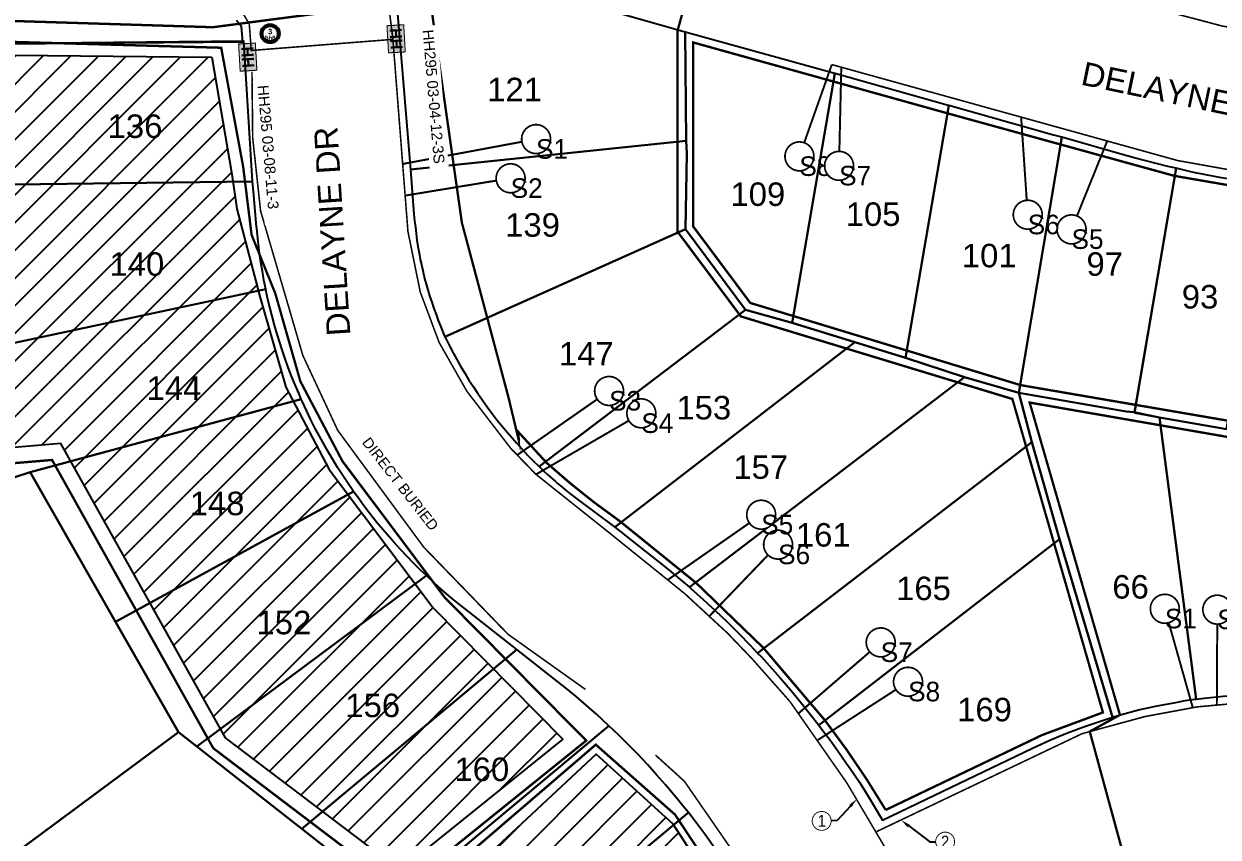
# Model space of a CAD drawing. Header units: metres. Extents: x 620457 to 624057, y 4872349 to 4874194.
# Drawn here: x 620787 to 620939.5, y 4872961.2 to 4873065.1 of the extents above; entities that cross this region are included whole.
import ezdxf
from ezdxf import colors
from ezdxf.entities.mleader import LeaderData, LeaderLine
from ezdxf.enums import TextEntityAlignment as Align
from ezdxf.math import Vec2, Vec3

# ---------------------------------------------------------------- set-up
doc = ezdxf.new("R2018")
doc.units = ezdxf.units.M
doc.header["$LTSCALE"] = 10
doc.header["$MEASUREMENT"] = 0
doc.linetypes.add('DASHED', pattern=[0.75, 0.5, -0.25])
doc.linetypes.add('HIDDENX2', pattern=[0.75, 0.5, -0.25])
for name, color, linetype in [('Arb_Splice', 7, 'Continuous'), ('Aurora_Parcel', 252, 'Continuous'), ('Cluster', 7, 'Continuous'), ('Conduit_Distribution_14WAY - 14_10mm', 1, 'DASHED'), ('Duct 14Wway 1(Blue)', 5, 'Continuous'), ('Duct 14Wway 2(Orange)', 20, 'Continuous'), ('Duct 14Wway 3(Green)', 102, 'Continuous'), ('Duct 14Wway 4(Brown)', 27, 'Continuous'), ('Duct 14Wway 5(Slate)', 8, 'Continuous'), ('Duct 14Wway 6(White)', 7, 'Continuous'), ('Duct 14Wway 7(Red)', 1, 'Continuous'), ('Duct 14Wway 8(Black)', 250, 'Continuous'), ('FC-ADDRESS', 7, 'Continuous'), ('LB-STNAMES', 141, 'Continuous'), ('M-DUCT', 7, 'Continuous'), ('New telMAX 1730 HH', 102, 'Continuous')]:
    doc.layers.add(name, color=color, linetype=linetype)
doc.layers.add('Bell - EXISTING', color=7, linetype='Continuous', lineweight=0, true_color=0x006e33)
doc.styles.add('Annotative ArialB', font='arialbd.ttf', dxfattribs={"height": 0.75})
doc.styles.add('ARIAL', font='arial.ttf')
doc.styles.get("Standard").update_dxf_attribs({"font": 'arial.ttf'})
doc.styles.add('VAULT_TEST', font='ariblk.ttf')

# ---------------------------------------------------------------- blocks, each defined once
blk = doc.blocks.new('*U137')
at = {"linetype": 'Continuous', "const_width": 0.253}
blk.add_lwpolyline([(-13.19, -3.5), (0, 0)], dxfattribs=at)
at = {"linetype": 'Continuous'}
blk.add_wipeout([(-14.18, -1.79), (-15.16, -3.5), (-14.18, -5.21), (-12.2, -5.21), (-11.21, -3.5), (-12.2, -1.79)], dxfattribs=at)
at = {"linetype": 'Continuous', "const_width": 0.22}
blk.add_lwpolyline([(-13.19, -5.34, 1), (-13.19, -1.65, 1)], format="xyb", close=True, dxfattribs=at)
at = {"linetype": 'Continuous', "lineweight": 30, "flags": 104}
blk.add_attdef('S1', text='', height=1.52, dxfattribs=at).set_placement((-13.19, -3.5), align=Align.MIDDLE_CENTER)
blk = doc.blocks.new('*U205')
at = {"linetype": 'Continuous', "const_width": 0.253}
blk.add_lwpolyline([(-17.28, 1.19), (0, 0)], dxfattribs=at)
at = {"linetype": 'Continuous'}
blk.add_wipeout([(-18.27, 2.9), (-19.25, 1.19), (-18.27, -0.53), (-16.29, -0.53), (-15.3, 1.19), (-16.29, 2.9)], dxfattribs=at)
at = {"linetype": 'Continuous', "const_width": 0.22}
blk.add_lwpolyline([(-17.28, -0.66, 1), (-17.28, 3.03, 1)], format="xyb", close=True, dxfattribs=at)
at = {"linetype": 'Continuous', "lineweight": 30, "flags": 104}
blk.add_attdef('S1', text='', height=1.52, dxfattribs=at).set_placement((-17.28, 1.19), align=Align.MIDDLE_CENTER)
blk = doc.blocks.new('*U69')
at = {"linetype": 'Continuous', "const_width": 0.253}
blk.add_lwpolyline([(-15.5, 1.1), (0, 0)], dxfattribs=at)
at = {"linetype": 'Continuous'}
blk.add_wipeout([(-16.49, 2.81), (-17.48, 1.1), (-16.49, -0.61), (-14.52, -0.61), (-13.53, 1.1), (-14.52, 2.81)], dxfattribs=at)
at = {"linetype": 'Continuous', "const_width": 0.22}
blk.add_lwpolyline([(-15.5, -0.75, 1), (-15.5, 2.94, 1)], format="xyb", close=True, dxfattribs=at)
at = {"linetype": 'Continuous', "lineweight": 30, "flags": 104}
blk.add_attdef('S1', text='', height=1.52, dxfattribs=at).set_placement((-15.5, 1.1), align=Align.MIDDLE_CENTER)
blk = doc.blocks.new('*U70')
at = {"linetype": 'Continuous', "const_width": 0.253}
blk.add_lwpolyline([(-13.5, 4.71), (0, 0)], dxfattribs=at)
at = {"linetype": 'Continuous'}
blk.add_wipeout([(-14.49, 6.42), (-15.47, 4.71), (-14.49, 3), (-12.51, 3), (-11.52, 4.71), (-12.51, 6.42)], dxfattribs=at)
at = {"linetype": 'Continuous', "const_width": 0.22}
blk.add_lwpolyline([(-13.5, 2.87, 1), (-13.5, 6.56, 1)], format="xyb", close=True, dxfattribs=at)
at = {"linetype": 'Continuous', "lineweight": 30, "flags": 104}
blk.add_attdef('S1', text='', height=1.52, dxfattribs=at).set_placement((-13.5, 4.71), align=Align.MIDDLE_CENTER)
blk = doc.blocks.new('*U67')
at = {"linetype": 'Continuous', "const_width": 0.253}
blk.add_lwpolyline([(-12.64, -1.12), (0, 0)], dxfattribs=at)
at = {"linetype": 'Continuous'}
blk.add_wipeout([(-13.63, 0.59), (-14.62, -1.12), (-13.63, -2.83), (-11.65, -2.83), (-10.67, -1.12), (-11.65, 0.59)], dxfattribs=at)
at = {"linetype": 'Continuous', "const_width": 0.22}
blk.add_lwpolyline([(-12.64, -2.96, 1), (-12.64, 0.73, 1)], format="xyb", close=True, dxfattribs=at)
at = {"linetype": 'Continuous', "lineweight": 30, "flags": 104}
blk.add_attdef('S1', text='', height=1.52, dxfattribs=at).set_placement((-12.64, -1.12), align=Align.MIDDLE_CENTER)
blk = doc.blocks.new('*U138')
at = {"linetype": 'Continuous', "const_width": 0.253}
blk.add_lwpolyline([(-13.06, 6.43), (0, 0)], dxfattribs=at)
at = {"linetype": 'Continuous'}
blk.add_wipeout([(-14.05, 8.14), (-15.04, 6.43), (-14.05, 4.72), (-12.07, 4.72), (-11.08, 6.43), (-12.07, 8.14)], dxfattribs=at)
at = {"linetype": 'Continuous', "const_width": 0.22}
blk.add_lwpolyline([(-13.06, 4.58, 1), (-13.06, 8.27, 1)], format="xyb", close=True, dxfattribs=at)
at = {"linetype": 'Continuous', "lineweight": 30, "flags": 104}
blk.add_attdef('S1', text='', height=1.52, dxfattribs=at).set_placement((-13.06, 6.43), align=Align.MIDDLE_CENTER)
blk = doc.blocks.new('*U68')
at = {"linetype": 'Continuous', "const_width": 0.253}
blk.add_lwpolyline([(-13.65, -1.04), (0, 0)], dxfattribs=at)
at = {"linetype": 'Continuous'}
blk.add_wipeout([(-14.64, 0.67), (-15.63, -1.04), (-14.64, -2.75), (-12.67, -2.75), (-11.68, -1.04), (-12.67, 0.67)], dxfattribs=at)
at = {"linetype": 'Continuous', "const_width": 0.22}
blk.add_lwpolyline([(-13.65, -2.89, 1), (-13.65, 0.8, 1)], format="xyb", close=True, dxfattribs=at)
at = {"linetype": 'Continuous', "lineweight": 30, "flags": 104}
blk.add_attdef('S1', text='', height=1.52, dxfattribs=at).set_placement((-13.65, -1.04), align=Align.MIDDLE_CENTER)
blk = doc.blocks.new('*U139')
at = {"linetype": 'Continuous', "const_width": 0.253}
blk.add_lwpolyline([(-13.7, 1.85), (0, 0)], dxfattribs=at)
at = {"linetype": 'Continuous'}
blk.add_wipeout([(-14.69, 3.56), (-15.68, 1.85), (-14.69, 0.13), (-12.71, 0.13), (-11.72, 1.85), (-12.71, 3.56)], dxfattribs=at)
at = {"linetype": 'Continuous', "const_width": 0.22}
blk.add_lwpolyline([(-13.7, 0, 1), (-13.7, 3.69, 1)], format="xyb", close=True, dxfattribs=at)
at = {"linetype": 'Continuous', "lineweight": 30, "flags": 104}
blk.add_attdef('S1', text='', height=1.52, dxfattribs=at).set_placement((-13.7, 1.85), align=Align.MIDDLE_CENTER)
blk = doc.blocks.new('*U135')
at = {"linetype": 'Continuous', "const_width": 0.253}
blk.add_lwpolyline([(-10.88, -6.12), (0, 0)], dxfattribs=at)
at = {"linetype": 'Continuous'}
blk.add_wipeout([(-11.87, -4.41), (-12.85, -6.12), (-11.87, -7.83), (-9.89, -7.83), (-8.9, -6.12), (-9.89, -4.41)], dxfattribs=at)
at = {"linetype": 'Continuous', "const_width": 0.22}
blk.add_lwpolyline([(-10.88, -7.97, 1), (-10.88, -4.28, 1)], format="xyb", close=True, dxfattribs=at)
at = {"linetype": 'Continuous', "lineweight": 30, "flags": 104}
blk.add_attdef('S1', text='', height=1.52, dxfattribs=at).set_placement((-10.88, -6.12), align=Align.MIDDLE_CENTER)
blk = doc.blocks.new('*U76')
at = {"linetype": 'Continuous', "const_width": 0.253}
blk.add_lwpolyline([(-11.67, 3.45), (0, 0)], dxfattribs=at)
at = {"linetype": 'Continuous'}
blk.add_wipeout([(-12.65, 5.16), (-13.64, 3.45), (-12.65, 1.74), (-10.68, 1.74), (-9.69, 3.45), (-10.68, 5.16)], dxfattribs=at)
at = {"linetype": 'Continuous', "const_width": 0.22}
blk.add_lwpolyline([(-11.67, 1.6, 1), (-11.67, 5.3, 1)], format="xyb", close=True, dxfattribs=at)
at = {"linetype": 'Continuous', "lineweight": 30, "flags": 104}
blk.add_attdef('S1', text='', height=1.52, dxfattribs=at).set_placement((-11.67, 3.45), align=Align.MIDDLE_CENTER)
blk = doc.blocks.new('*U136')
at = {"linetype": 'Continuous', "const_width": 0.253}
blk.add_lwpolyline([(-12.36, -1.31), (0, 0)], dxfattribs=at)
at = {"linetype": 'Continuous'}
blk.add_wipeout([(-13.34, 0.4), (-14.33, -1.31), (-13.34, -3.02), (-11.37, -3.02), (-10.38, -1.31), (-11.37, 0.4)], dxfattribs=at)
at = {"linetype": 'Continuous', "const_width": 0.22}
blk.add_lwpolyline([(-12.36, -3.16, 1), (-12.36, 0.53, 1)], format="xyb", close=True, dxfattribs=at)
at = {"linetype": 'Continuous', "lineweight": 30, "flags": 104}
blk.add_attdef('S1', text='', height=1.52, dxfattribs=at).set_placement((-12.36, -1.31), align=Align.MIDDLE_CENTER)
blk = doc.blocks.new('*U75')
at = {"linetype": 'Continuous', "const_width": 0.253}
blk.add_lwpolyline([(-12.56, -0.92), (0, 0)], dxfattribs=at)
at = {"linetype": 'Continuous'}
blk.add_wipeout([(-13.54, 0.79), (-14.53, -0.92), (-13.54, -2.64), (-11.57, -2.64), (-10.58, -0.92), (-11.57, 0.79)], dxfattribs=at)
at = {"linetype": 'Continuous', "const_width": 0.22}
blk.add_lwpolyline([(-12.56, -2.77, 1), (-12.56, 0.92, 1)], format="xyb", close=True, dxfattribs=at)
at = {"linetype": 'Continuous', "lineweight": 30, "flags": 104}
blk.add_attdef('S1', text='', height=1.52, dxfattribs=at).set_placement((-12.56, -0.92), align=Align.MIDDLE_CENTER)
blk = doc.blocks.new('*U140')
at = {"linetype": 'Continuous', "const_width": 0.253}
blk.add_lwpolyline([(-12.07, -0.95), (0, 0)], dxfattribs=at)
at = {"linetype": 'Continuous'}
blk.add_wipeout([(-13.06, 0.76), (-14.05, -0.95), (-13.06, -2.66), (-11.09, -2.66), (-10.1, -0.95), (-11.09, 0.76)], dxfattribs=at)
at = {"linetype": 'Continuous', "const_width": 0.22}
blk.add_lwpolyline([(-12.07, -2.8, 1), (-12.07, 0.89, 1)], format="xyb", close=True, dxfattribs=at)
at = {"linetype": 'Continuous', "lineweight": 30, "flags": 104}
blk.add_attdef('S1', text='', height=1.52, dxfattribs=at).set_placement((-12.07, -0.95), align=Align.MIDDLE_CENTER)
blk = doc.blocks.new('*U86')
at = {"linetype": 'Continuous', "const_width": 0.253}
blk.add_lwpolyline([(-13.09, -0.13), (0, 0)], dxfattribs=at)
at = {"linetype": 'Continuous'}
blk.add_wipeout([(-14.08, 1.58), (-15.07, -0.13), (-14.08, -1.84), (-12.11, -1.84), (-11.12, -0.13), (-12.11, 1.58)], dxfattribs=at)
at = {"linetype": 'Continuous', "const_width": 0.22}
blk.add_lwpolyline([(-13.09, -1.98, 1), (-13.09, 1.71, 1)], format="xyb", close=True, dxfattribs=at)
at = {"linetype": 'Continuous', "lineweight": 30, "flags": 104}
blk.add_attdef('S1', text='', height=1.52, dxfattribs=at).set_placement((-13.09, -0.13), align=Align.MIDDLE_CENTER)
blk = doc.blocks.new('Duct_Id')
at = {"transparency": 16777216}
blk.add_wipeout([(0, 2.41), (-1.71, 1.71), (-2.42, 0), (-1.71, -1.71), (0, -2.42), (1.71, -1.71), (2.41, 0), (1.71, 1.71)], dxfattribs=at)
at = {"transparency": 16777216, "const_width": 0.23}
blk.add_lwpolyline([(-2.42, 0, 1), (2.41, 0, 1)], format="xyb", close=True, dxfattribs=at)
at = {"color": 5, "ltscale": 25, "transparency": 16777216, "width": 0.9}
blk.add_attdef('id', text='', height=3, dxfattribs=at).set_placement((0, 0), align=Align.MIDDLE_CENTER)
blk = doc.blocks.new('*U264')
blk.add_wipeout([(-47.8, -0.5), (-47.8, -0.5), (-33.1, 34.5), (-0.5, 47.8), (31.2, 36.2), (47.8, 0.5), (32.3, -35.3), (0.5, -47.8), (-32.9, -34.6)]).dxf.layer = 'M-DUCT'
at = {"layer": 'M-DUCT', "color": 6, "transparency": 33554687, "const_width": 10.8}
blk.add_lwpolyline([(-43, -0.4, -1), (43, 0.4, -1)], format="xyb", close=True, dxfattribs=at)
at = {"layer": 'M-DUCT', "color": 250, "ltscale": 0.6, "transparency": 33554687}
for radius in [48.4, 37.6]:
    blk.add_circle((0, 0), radius, dxfattribs=at)
at = {"layer": 'Bell - EXISTING', "color": 7, "lineweight": 0, "style": 'Annotative ArialB'}
for tag, height, p in [('D7', 27.3, (0, 10.5)), ('T7', 21, (0, -21))]:
    blk.add_attdef(tag, text='', height=height, dxfattribs=at).set_placement(p, align=Align.MIDDLE_CENTER)
blk = doc.blocks.new('*U254')
h = blk.add_hatch(color=256)
h.dxf.hatch_style = 1
h.paths.add_polyline_path([(0.88, 1.63), (1.06, -1.52), (-0.88, -1.63), (-1.06, 1.52)])
at = {"color": 7, "const_width": 0.12}
blk.add_lwpolyline([(0.88, 1.63), (1.06, -1.52), (-0.88, -1.63), (-1.06, 1.52)], close=True, dxfattribs=at)
at = {"color": 255, "style": 'VAULT_TEST', "width": 0.75}
blk.add_text('HH', height=1.406, rotation=273.2941, dxfattribs=at).set_placement((0, 0), align=Align.MIDDLE_CENTER)
at = {"color": 7, "linetype": 'Continuous', "style": 'ARIAL', "flags": 1}
for tag, p in [('SECTION', (9.04, 1.52)), ('ADDRESS', (10.87, 1.68)), ('FIBER_COUNT', (7.04, 1.35))]:
    blk.add_attdef(tag, p, '', height=1.25, rotation=274.8439, dxfattribs=at)
at = {"linetype": 'Continuous'}
blk.add_wipeout([(2.51, 1.42), (4.71, 1.61), (6.12, -15.03), (3.92, -15.22)], dxfattribs=at)
at = {"color": 7, "linetype": 'Continuous', "style": 'ARIAL'}
blk.add_attdef('ID', (3.07, 1.02), '', height=1.25, rotation=274.8439, dxfattribs=at)
at = {"color": 7, "linetype": 'Continuous', "style": 'ARIAL', "flags": 1}
blk.add_attdef('LENGTH', (5.05, 1.19), '', height=1.25, rotation=274.8439, dxfattribs=at)
blk = doc.blocks.new('*U256')
h = blk.add_hatch(color=256)
h.dxf.hatch_style = 1
h.paths.add_polyline_path([(0.88, 1.63), (1.06, -1.52), (-0.88, -1.63), (-1.06, 1.52)])
at = {"color": 7, "const_width": 0.12}
blk.add_lwpolyline([(0.88, 1.63), (1.06, -1.52), (-0.88, -1.63), (-1.06, 1.52)], close=True, dxfattribs=at)
at = {"color": 255, "style": 'VAULT_TEST', "width": 0.75}
blk.add_text('HH', height=1.406, rotation=273.2941, dxfattribs=at).set_placement((0, 0), align=Align.MIDDLE_CENTER)
at = {"color": 7, "linetype": 'Continuous', "style": 'ARIAL', "flags": 1}
for tag, p in [('ADDRESS', (8.95, -2.63)), ('FIBER_COUNT', (5.11, -2.95)), ('SECTION', (7.11, -2.78))]:
    blk.add_attdef(tag, p, '', height=1.25, rotation=274.8439, dxfattribs=at)
at = {"linetype": 'Continuous'}
blk.add_wipeout([(0.58, -2.88), (2.78, -2.7), (4.19, -19.34), (1.99, -19.52)], dxfattribs=at)
at = {"color": 7, "linetype": 'Continuous', "style": 'ARIAL'}
blk.add_attdef('ID', (1.14, -3.29), '', height=1.25, rotation=274.8439, dxfattribs=at)
at = {"color": 7, "linetype": 'Continuous', "style": 'ARIAL', "flags": 1}
blk.add_attdef('LENGTH', (3.13, -3.12), '', height=1.25, rotation=274.8439, dxfattribs=at)

msp = doc.modelspace()

# ---------------------------------------------------------------- linework, layer by layer
at = {"ltscale": 1.5}
msp.add_lwpolyline([(620885.38, 4872929.18), (620880.96, 4872945.74), (620869.91, 4872962.86), (620860.07, 4872971.8), (620839.81, 4872952.92), (620839.81, 4872952.92), (620849.47, 4872945.19), (620855.27, 4872933.04), (620860.24, 4872921.17)], close=True, dxfattribs=at)
at = {"color": 8, "linetype": 'HIDDENX2', "const_width": 0.2}
msp.add_lwpolyline([(620925.29, 4872862.65), (620922.01, 4872871.29), (620921.48, 4872873.92), (620907.58, 4872870.59), (620893.45, 4872922.1), (620889.96, 4872933.75), (620881.91, 4872953.05), (620871.34, 4872968.34), (620867.65, 4872971.69)], dxfattribs=at)
at = {"layer": 'Aurora_Parcel'}
for points in [[(620834.66, 4873066.85), (620836.39, 4873046.46), (620871.57, 4873050.14), (620871.45, 4873064.01), (620841.14, 4873072.63)], [(620769.53, 4873062.39), (620814.97, 4873062.76), (620814.97, 4873062.76), (620814.82, 4873064.67), (620814.17, 4873065.47)]]:
    msp.add_lwpolyline(points, dxfattribs=at)
for points in [[(620816.22, 4873044.94), (620815.08, 4873062.83), (620769.53, 4873062.39), (620770.71, 4873054.88), (620771.84, 4873046.9), (620772.19, 4873044.39), (620816.22, 4873044.94)], [(620890.56, 4873058.72), (620890.36, 4873058.77), (620871.45, 4873064.01), (620871.57, 4873050.14), (620871.65, 4873048.5), (620871.47, 4873038.85), (620879.15, 4873028.56), (620885.1, 4873026.9), (620890.56, 4873058.72)], [(620905.08, 4873054.63), (620904.88, 4873054.69), (620890.56, 4873058.72), (620885.1, 4873026.9), (620893.12, 4873024.42), (620899.56, 4873022.42), (620905.08, 4873054.63)], [(620919.54, 4873050.57), (620918.67, 4873050.81), (620918.45, 4873050.86), (620905.08, 4873054.63), (620899.56, 4873022.42), (620907.09, 4873019.93), (620914.02, 4873017.96), (620919.54, 4873050.57)], [(620934.11, 4873046.62), (620933.25, 4873046.81), (620933.04, 4873046.86), (620931.75, 4873047.17), (620930.24, 4873047.55), (620928.74, 4873047.95), (620927.24, 4873048.38), (620919.54, 4873050.57), (620914.02, 4873017.96), (620927.75, 4873015.58), (620928.81, 4873015.48), (620934.11, 4873046.62)], [(620871.47, 4873038.85), (620871.65, 4873048.5), (620871.57, 4873050.14), (620836.39, 4873046.46), (620836.82, 4873040.74), (620836.9, 4873039.92), (620837, 4873039.08), (620837.09, 4873038.28), (620837.2, 4873037.44), (620837.33, 4873036.62), (620837.47, 4873035.8), (620837.63, 4873034.98), (620837.81, 4873034.16), (620837.99, 4873033.34), (620838.18, 4873032.55), (620838.59, 4873031.09), (620838.82, 4873030.31), (620839.08, 4873029.51), (620839.35, 4873028.72), (620839.64, 4873027.94), (620839.92, 4873027.16), (620840.23, 4873026.38), (620840.54, 4873025.6), (620840.77, 4873025.11), (620871.47, 4873038.85)], [(620945.92, 4873044.47), (620944.72, 4873044.65), (620939.89, 4873045.38), (620938.11, 4873045.72), (620936.17, 4873046.14), (620934.11, 4873046.62), (620928.82, 4873015.39), (620931.99, 4873014.78), (620939.09, 4873013.56), (620940.56, 4873013.32), (620945.92, 4873044.47)], [(620817.9, 4873031.19), (620817.66, 4873032.33), (620817.47, 4873033.46), (620817.27, 4873034.6), (620817.11, 4873035.74), (620816.96, 4873036.88), (620816.75, 4873038.94), (620816.73, 4873039.12), (620816.33, 4873043.65), (620816.22, 4873044.94), (620772.19, 4873044.39), (620774.41, 4873029.57), (620774.69, 4873028.09), (620775.81, 4873022.22), (620817.9, 4873031.19)], [(620879.15, 4873028.56), (620871.47, 4873038.85), (620840.77, 4873025.11), (620840.94, 4873024.8), (620841.4, 4873023.87), (620841.88, 4873022.96), (620842.78, 4873021.36), (620843.31, 4873020.45), (620843.84, 4873019.58), (620844.4, 4873018.71), (620844.98, 4873017.86), (620845.56, 4873016.99), (620846.15, 4873016.16), (620846.77, 4873015.34), (620847.4, 4873014.51), (620848.06, 4873013.7), (620848.72, 4873012.91), (620849.93, 4873011.51), (620850.62, 4873010.74), (620851.32, 4873009.99), (620852.05, 4873009.25), (620852.79, 4873008.54), (620879.15, 4873028.56)], [(620787.84, 4873007.83), (620822.43, 4873017.14), (620822.1, 4873017.88), (620821.64, 4873018.98), (620821.19, 4873020.07), (620820.77, 4873021.18), (620820.37, 4873022.29), (620819.98, 4873023.42), (620819.34, 4873025.44), (620819.01, 4873026.59), (620818.7, 4873027.73), (620818.41, 4873028.88), (620818.14, 4873030.03), (620818, 4873030.67), (620817.9, 4873031.19), (620775.81, 4873022.22), (620778.65, 4873004.83), (620787.84, 4873007.83)], [(620893.12, 4873024.42), (620885.1, 4873026.9), (620879.15, 4873028.56), (620852.79, 4873008.54), (620853.36, 4873008), (620853.93, 4873007.44), (620854.53, 4873006.94), (620854.88, 4873006.6), (620855.12, 4873006.4), (620855.72, 4873005.89), (620856.34, 4873005.38), (620857.46, 4873004.52), (620862.45, 4873000.79), (620893.12, 4873024.42)], [(620907.09, 4873019.93), (620899.56, 4873022.42), (620893.12, 4873024.42), (620862.45, 4873000.79), (620863.61, 4872999.88), (620863.7, 4872999.82), (620867.97, 4872996.44), (620869.38, 4872995.31), (620870.75, 4872994.17), (620871.98, 4872993.12), (620907.09, 4873019.93)], [(620915.71, 4873011.63), (620914.02, 4873017.96), (620907.09, 4873019.93), (620871.98, 4872993.12), (620872.15, 4872992.94), (620873.72, 4872991.56), (620875.26, 4872990.14), (620876.8, 4872988.7), (620878.28, 4872987.23), (620879.75, 4872985.73), (620880.69, 4872984.69), (620915.71, 4873011.63)], [(620829.11, 4873005.34), (620828.41, 4873006.35), (620827.74, 4873007.37), (620827.07, 4873008.39), (620826.44, 4873009.43), (620825.82, 4873010.49), (620824.74, 4873012.4), (620824.18, 4873013.47), (620823.63, 4873014.57), (620823.1, 4873015.67), (620822.59, 4873016.78), (620822.43, 4873017.14), (620787.84, 4873007.83), (620798.72, 4872988.7), (620829.11, 4873005.34)], [(620927.16, 4872976.85), (620929.3, 4872977.45), (620930.49, 4872977.7), (620931.68, 4872977.96), (620932.88, 4872978.2), (620934.08, 4872978.38), (620935.29, 4872978.65), (620936.5, 4872978.81), (620936.66, 4872978.83), (620931.99, 4873014.78), (620928.81, 4873015.48), (620927.75, 4873015.58), (620914.02, 4873017.96), (620915.71, 4873011.63), (620919.21, 4872999.26), (620925.99, 4872976.51), (620927.16, 4872976.85)], [(620937.71, 4872978.96), (620938.92, 4872979.09), (620940.14, 4872979.21), (620941.36, 4872979.3), (620943.54, 4872979.41), (620944.76, 4872979.44), (620945.99, 4872979.44), (620947.21, 4872979.44), (620947.7, 4872979.44), (620948.62, 4873011.99), (620940.56, 4873013.32), (620939.09, 4873013.56), (620931.99, 4873014.78), (620936.66, 4872978.83), (620937.71, 4872978.96)], [(620919.21, 4872999.26), (620915.71, 4873011.63), (620880.69, 4872984.69), (620881.18, 4872984.22), (620883.57, 4872981.56), (620884.92, 4872979.97), (620886.26, 4872978.35), (620887.57, 4872976.71), (620888.49, 4872975.52), (620919.21, 4872999.26)], [(620806.74, 4872974.63), (620798.72, 4872988.7), (620787.84, 4873007.83), (620778.65, 4873004.83), (620740.57, 4872992.48), (620769.45, 4872957.56), (620770.86, 4872955.83), (620772.15, 4872954.17), (620773.41, 4872952.51), (620774.64, 4872950.81), (620806.74, 4872974.63)], [(620838.4, 4872994.61), (620837.65, 4872995.32), (620836.78, 4872996.18), (620835.93, 4872997.05), (620835.09, 4872997.94), (620834.27, 4872998.84), (620832.83, 4873000.5), (620832.05, 4873001.44), (620831.29, 4873002.4), (620830.55, 4873003.36), (620829.82, 4873004.35), (620829.11, 4873005.34), (620798.72, 4872988.7), (620806.74, 4872974.63), (620809.1, 4872972.78), (620838.4, 4872994.61)], [(620903.25, 4872966.55), (620915.78, 4872972.55), (620916.88, 4872973.08), (620917.99, 4872973.59), (620919.11, 4872974.06), (620920.25, 4872974.53), (620921.38, 4872974.96), (620922.54, 4872975.38), (620923.69, 4872975.78), (620925.99, 4872976.51), (620919.21, 4872999.26), (620888.49, 4872975.52), (620888.86, 4872975.05), (620890.1, 4872973.37), (620891.32, 4872971.67), (620892.04, 4872970.6), (620892.52, 4872969.96), (620893.68, 4872968.21), (620894.81, 4872966.44), (620896.65, 4872963.39), (620903.25, 4872966.55)], [(620849.97, 4872985.16), (620843.17, 4872990.5), (620842.21, 4872991.26), (620841.27, 4872992.04), (620840.35, 4872992.84), (620839.43, 4872993.65), (620838.54, 4872994.48), (620838.4, 4872994.61), (620809.1, 4872972.78), (620822.51, 4872962.25), (620849.97, 4872985.16)], [(620861.71, 4872975.43), (620860.12, 4872976.9), (620858.81, 4872978.05), (620857.49, 4872979.19), (620856.14, 4872980.31), (620854.77, 4872981.38), (620849.97, 4872985.16), (620822.51, 4872962.25), (620834.57, 4872952.79), (620861.71, 4872975.43)], [(620809.1, 4872972.78), (620806.74, 4872974.63), (620774.64, 4872950.81), (620776.4, 4872948.31), (620777.57, 4872946.57), (620778.7, 4872944.81), (620779.81, 4872943.03), (620781.45, 4872940.26), (620782.47, 4872938.43), (620783.46, 4872936.59), (620784.43, 4872934.73), (620785.36, 4872932.85), (620786.26, 4872930.96), (620787.12, 4872929.05), (620787.94, 4872927.14), (620791, 4872919.87), (620846.62, 4872943.3), (620834.57, 4872952.79), (620822.51, 4872962.25), (620809.1, 4872972.78)], [(620871.85, 4872964.35), (620871.16, 4872965.21), (620870.47, 4872966.07), (620868.95, 4872967.87), (620867.8, 4872969.18), (620866.63, 4872970.48), (620865.43, 4872971.75), (620864.2, 4872972.99), (620862.97, 4872974.22), (620861.71, 4872975.43), (620834.57, 4872952.79), (620846.62, 4872943.3), (620871.85, 4872964.35)], [(620882.73, 4872947.14), (620882.54, 4872947.53), (620882.34, 4872947.92), (620881.38, 4872949.75), (620880.56, 4872951.29), (620879.69, 4872952.8), (620878.79, 4872954.3), (620877.88, 4872955.79), (620876.94, 4872957.26), (620875.97, 4872958.71), (620874.98, 4872960.15), (620873.96, 4872961.57), (620872.92, 4872962.97), (620871.85, 4872964.35), (620846.62, 4872943.3), (620851.95, 4872931.68), (620882.73, 4872947.14)]]:
    msp.add_lwpolyline(points, close=True, dxfattribs=at)
at = {"layer": 'Conduit_Distribution_14WAY - 14_10mm', "const_width": 0.2, "flags": 128}
msp.add_lwpolyline([(620834.13, 4873063.08), (620833.59, 4873067.43, -0.518272), (620841.4, 4873073.59), (620850.3, 4873071.06), (620855.23, 4873088.4)], format="xyb", dxfattribs=at)
for points in [[(620914.99, 4873071.59), (620926.77, 4873068.27), (620940.01, 4873064.78), (620943.69, 4873064.15), (620958.46, 4873061.56), (621002.81, 4873053.93), (621032.38, 4873048.87), (621047.17, 4873046.34)], [(620993.12, 4873035.9), (620991.38, 4873037.56), (620957.9, 4873043.39), (620934.33, 4873047.6), (620890.16, 4873059.86)]]:
    msp.add_lwpolyline(points, dxfattribs=at)

# ---------------------------------------------------------------- texts
at = {"layer": 'FC-ADDRESS', "linetype": 'Continuous', "ltscale": 1.5}
for s, p in [('121', (620846.17, 4873054.28)), ('109', (620877.22, 4873040.91)), ('105', (620891.93, 4873038.36)), ('139', (620848.46, 4873036.98)), ('101', (620906.76, 4873033.07)), ('97', (620922.67, 4873031.99)), ('93', (620934.84, 4873027.81)), ('147', (620855.32, 4873020.54)), ('153', (620870.32, 4873013.65)), ('157', (620877.59, 4873006.06)), ('161', (620885.57, 4872997.41)), ('165', (620898.37, 4872990.57)), ('66', (620925.97, 4872990.77)), ('169', (620906.16, 4872975.1))]:
    msp.add_text(s, height=3, dxfattribs=at).set_placement(p, align=Align.BOTTOM_LEFT)
at = {"layer": 'FC-ADDRESS'}
for s, p in [('136', (620801.21, 4873051.99)), ('140', (620801.44, 4873034.39)), ('144', (620806.18, 4873018.54)), ('148', (620811.69, 4873003.82)), ('152', (620820.21, 4872988.61)), ('156', (620831.55, 4872978.03)), ('160', (620845.48, 4872969.87))]:
    msp.add_text(s, height=3, dxfattribs=at).set_placement(p, align=Align.MIDDLE_CENTER)
at = {"layer": 'LB-STNAMES', "color": 7}
msp.add_text('DELAYNE DR', height=3, rotation=93.5955, dxfattribs=at).set_placement((620828.71, 4873025.3))
at = {"layer": 'LB-STNAMES', "color": 8}
msp.add_text('DIRECT BURIED', height=1.3301, rotation=307.9403, dxfattribs=at).set_placement((620830.12, 4873011.6))

# ---------------------------------------------------------------- leaders
at = {"layer": 'Arb_Splice'}
ml = msp.add_multileader_block('Standard', dxfattribs=at)
ml.set_content('Duct_Id', color=256, scale=0.5)
ml.set_attribute('id', '1', width=0)
ml.set_leader_properties()
ml.build(insert=Vec2(0, 0))
ml.multileader.update_dxf_attribs({"text_right_attachment_type": 6, "dogleg_length": 0.36, "arrow_head_size": 1.25})
ctx = ml.context
ctx.base_point, ctx.char_height, ctx.arrow_head_size, ctx.landing_gap_size, ctx.plane_origin, ctx.plane_x_axis, ctx.plane_y_axis = Vec3(620887.67, 4872963.26), 0.09, 1.25, 0.045, Vec3(621076.52, 4872927.73), Vec3(0.999792, 0.020416), Vec3(-0.020416, 0.999792)
ctx.right_attachment = 6
notes = []
notes.append((ctx, [(1, (1, 1, 0), (620890.84, 4872963.32), (-0.999792, -0.020416), 0.759, [(0, [(620893.37, 4872966.1)], 0, [])])]))
ctx.block.insert, ctx.block.rotation = Vec3(620888.87, 4872963.28), 0.020417
ml = msp.add_multileader_block('Standard', dxfattribs=at)
ml.set_content('Duct_Id', color=256, scale=0.5)
ml.set_attribute('id', '2', width=0)
ml.set_leader_properties()
ml.build(insert=Vec2(0, 0))
ml.multileader.update_dxf_attribs({"text_right_attachment_type": 6, "dogleg_length": 0.36, "arrow_head_size": 1.25})
ctx = ml.context
ctx.base_point, ctx.char_height, ctx.arrow_head_size, ctx.landing_gap_size, ctx.plane_origin, ctx.plane_x_axis, ctx.plane_y_axis = Vec3(620903.43, 4872960.62), 0.09, 1.25, 0.045, Vec3(621092.28, 4872925.1), Vec3(0.999792, 0.020416), Vec3(-0.020416, 0.999792)
ctx.right_attachment = 6
notes.append((ctx, [(0, (1, 1, 0), (620902.67, 4872960.6), (0.999792, 0.020416), 0.759, [(0, [(620898.98, 4872963.39)], 0, [])])]))
ctx.block.insert, ctx.block.rotation = Vec3(620904.63, 4872960.64), 0.020417
for ctx, leaders in notes:
    for number, flags, end, landing, length, lines in leaders:
        leader = LeaderData()
        leader.index, (leader.has_last_leader_line, leader.has_dogleg_vector, leader.attachment_direction) = number, flags
        leader.last_leader_point, leader.dogleg_vector, leader.dogleg_length = Vec3(end), Vec3(landing), length
        for number, points, colour, breaks in lines:
            line = LeaderLine()
            line.index, line.vertices, line.color, line.breaks = number, Vec3.list(points), colors.encode_raw_color(colour), breaks
            leader.lines.append(line)
        ctx.leaders.append(leader)

# ---------------------------------------------------------------- next in the draw order: block references
at = {"layer": 'Duct 14Wway 2(Orange)', "ltscale": 1.5}
ref = msp.add_blockref('*U137', (620835.69, 4873043.13), dxfattribs=dict(at, rotation=174.4801387785862))
lines = msp.add_mtext('S2', dxfattribs={"layer": '0', "linetype": 'Continuous', "insert": (620849.16, 4873045.34), "char_height": 2.5, "attachment_point": 1})
ref.add_attrib('S1', '', (620849.16, 4873045.34), dxfattribs={"flags": 104}).embed_mtext(lines)
ref = msp.add_blockref('*U140', (620939.31, 4872978.15), dxfattribs=dict(at, rotation=265.1810466634954))
lines = msp.add_mtext('S2', dxfattribs={"layer": '0', "linetype": 'Continuous', "insert": (620939.37, 4872990.26), "char_height": 2.5, "attachment_point": 1})
ref.add_attrib('S1', '', (620939.37, 4872990.26), dxfattribs={"flags": 104}).embed_mtext(lines)
at = {"layer": 'Duct 14Wway 4(Brown)', "ltscale": 1.5}
ref = msp.add_blockref('*U69', (620852.4, 4873007.53), dxfattribs=dict(at, rotation=214.1481939954958))
lines = msp.add_mtext('S4', dxfattribs={"layer": '0', "linetype": 'Continuous', "insert": (620865.85, 4873015.32), "char_height": 2.5, "attachment_point": 1})
ref.add_attrib('S1', '', (620865.85, 4873015.32), dxfattribs={"flags": 104}).embed_mtext(lines)
at = {"layer": 'Duct 14Wway 6(White)', "ltscale": 1.5}
ref = msp.add_blockref('*U135', (620914.33, 4873053.15), dxfattribs=dict(at, rotation=64.49283688927204))
lines = msp.add_mtext('S6', dxfattribs={"layer": '0', "linetype": 'Continuous', "insert": (620915.17, 4873040.69), "char_height": 2.5, "attachment_point": 1})
ref.add_attrib('S1', '', (620915.17, 4873040.69), dxfattribs={"flags": 104}).embed_mtext(lines)
ref = msp.add_blockref('*U67', (620874.51, 4872989.41), dxfattribs=dict(at, rotation=221.103043658144))
lines = msp.add_mtext('S6', dxfattribs={"layer": '0', "linetype": 'Continuous', "insert": (620883.3, 4872998.56), "char_height": 2.5, "attachment_point": 1})
ref.add_attrib('S1', '', (620883.3, 4872998.56), dxfattribs={"flags": 104}).embed_mtext(lines)
at = {"layer": 'Duct 14Wway 8(Black)', "ltscale": 1.5}
ref = msp.add_blockref('*U136', (620890.16, 4873059.86), dxfattribs=dict(at, rotation=64.49283686886629))
lines = msp.add_mtext('S8', dxfattribs={"layer": '0', "linetype": 'Continuous', "insert": (620886.02, 4873048.14), "char_height": 2.5, "attachment_point": 1})
ref.add_attrib('S1', '', (620886.02, 4873048.14), dxfattribs={"flags": 104}).embed_mtext(lines)
ref = msp.add_blockref('*U68', (620888.39, 4872973.62), dxfattribs=dict(at, rotation=208.4835684701967))
lines = msp.add_mtext('S8', dxfattribs={"layer": '0', "linetype": 'Continuous', "insert": (620899.9, 4872981.05), "char_height": 2.5, "attachment_point": 1})
ref.add_attrib('S1', '', (620899.9, 4872981.05), dxfattribs={"flags": 104}).embed_mtext(lines)

# ---------------------------------------------------------------- next in the draw order: linework, layer by layer
at = {"layer": 'Cluster', "linetype": 'DASHED', "const_width": 0.3, "flags": 128}
msp.add_lwpolyline([(620836.89, 4872953.14), (620836.89, 4872953.14), (620860.03, 4872973.02), (620860.03, 4872973.02), (620870.14, 4872964.09), (620881.83, 4872946.43), (620887.47, 4872930.24), (620912.1, 4872928.94), (620939.4, 4872936.23), (620943.43, 4872925.85), (620945.32, 4872920.71), (621004.59, 4872910.55), (621009.36, 4872907.45), (621015.95, 4872875.95), (620928.86, 4872857.48), (620909.27, 4872853.33), (620885.43, 4872847.93), (620880.61, 4872846.46), (620858.76, 4872921.66), (620847.72, 4872944.53)], close=True, dxfattribs=at)

# ---------------------------------------------------------------- next in the draw order: block references
at = {"layer": 'Duct 14Wway 1(Blue)', "ltscale": 1.5}
ref = msp.add_blockref('*U205', (620835.38, 4873047.17), dxfattribs=dict(at, rotation=194.4801387785861))
lines = msp.add_mtext('S1', dxfattribs={"layer": '0', "linetype": 'Continuous', "insert": (620852.4, 4873050.34), "char_height": 2.5, "attachment_point": 1})
ref.add_attrib('S1', '', (620852.4, 4873050.34), dxfattribs={"flags": 104}).embed_mtext(lines)
ref = msp.add_blockref('*U86', (620936.23, 4872977.77), dxfattribs=dict(at, rotation=285.1810466634954))
lines = msp.add_mtext('S1', dxfattribs={"layer": '0', "linetype": 'Continuous', "insert": (620932.68, 4872990.37), "char_height": 2.5, "attachment_point": 1})
ref.add_attrib('S1', '', (620932.68, 4872990.37), dxfattribs={"flags": 104}).embed_mtext(lines)
at = {"layer": 'Duct 14Wway 3(Green)', "ltscale": 1.5}
ref = msp.add_blockref('*U70', (620850, 4873010), dxfattribs=dict(at, rotation=234.1481939954958))
lines = msp.add_mtext('S3', dxfattribs={"layer": '0', "linetype": 'Continuous', "insert": (620861.73, 4873018.18), "char_height": 2.5, "attachment_point": 1})
ref.add_attrib('S1', '', (620861.73, 4873018.18), dxfattribs={"flags": 104}).embed_mtext(lines)
at = {"layer": 'Duct 14Wway 5(Slate)', "ltscale": 1.5}
ref = msp.add_blockref('*U76', (620925.32, 4873050.1), dxfattribs=dict(at, rotation=84.49283688927206))
lines = msp.add_mtext('S5', dxfattribs={"layer": '0', "linetype": 'Continuous', "insert": (620920.76, 4873038.82), "char_height": 2.5, "attachment_point": 1})
ref.add_attrib('S1', '', (620920.76, 4873038.82), dxfattribs={"flags": 104}).embed_mtext(lines)
ref = msp.add_blockref('*U138', (620869.21, 4872994.05), dxfattribs=dict(at, rotation=241.103043658144))
lines = msp.add_mtext('S5', dxfattribs={"layer": '0', "linetype": 'Continuous', "insert": (620881.15, 4873002.38), "char_height": 2.5, "attachment_point": 1})
ref.add_attrib('S1', '', (620881.15, 4873002.38), dxfattribs={"flags": 104}).embed_mtext(lines)
at = {"layer": 'Duct 14Wway 7(Red)', "ltscale": 1.5}
ref = msp.add_blockref('*U75', (620891.37, 4873059.52), dxfattribs=dict(at, rotation=84.49283686886626))
lines = msp.add_mtext('S7', dxfattribs={"layer": '0', "linetype": 'Continuous', "insert": (620891.09, 4873046.93), "char_height": 2.5, "attachment_point": 1})
ref.add_attrib('S1', '', (620891.09, 4873046.93), dxfattribs={"flags": 104}).embed_mtext(lines)
ref = msp.add_blockref('*U139', (620885.94, 4872977.04), dxfattribs=dict(at, rotation=228.4835684701967))
lines = msp.add_mtext('S7', dxfattribs={"layer": '0', "linetype": 'Continuous', "insert": (620896.4, 4872986.07), "char_height": 2.5, "attachment_point": 1})
ref.add_attrib('S1', '', (620896.4, 4872986.07), dxfattribs={"flags": 104}).embed_mtext(lines)

# ---------------------------------------------------------------- next in the draw order: texts
at = {"layer": 'LB-STNAMES', "color": 7}
msp.add_text('DELAYNE DR', height=3, rotation=348.2457, dxfattribs=at).set_placement((620921.82, 4873057.32))

# ---------------------------------------------------------------- next in the draw order: hatches: boundary and pattern name
at = {"ltscale": 1.5, "true_color": 0x2776bb}
h = msp.add_hatch(dxfattribs=at)
h.set_pattern_fill('ANSI31', color=152, scale=20)
h.set_pattern_definition([(45, (0, 0), (-1.767766953, 1.767766953), [])])
h.paths.add_polyline_path([(620839.25, 4872990.47), (620825.98, 4873008.15), (620820.46, 4873018.65), (620817.14, 4873030.24), (620814.22, 4873041.44), (620813.55, 4873045.85), (620811.01, 4873060.8), (620773.23, 4873061.17), (620781.79, 4873010.64), (620791.73, 4873011.47), (620812.74, 4872973.9), (620835.05, 4872956.97), (620855.83, 4872973.71)])
h.paths.add_polyline_path([(620880.96, 4872945.74), (620869.91, 4872962.86), (620860.07, 4872971.8), (620839.81, 4872952.92), (620849.47, 4872945.19), (620855.27, 4872933.04), (620860.24, 4872921.17), (620885.38, 4872929.18)])
h.paths.add_polyline_path([(621199.13, 4873069.71), (621174.54, 4873070.26), (621174.27, 4873040.72), (621206.58, 4873039.34)])

# ---------------------------------------------------------------- next in the draw order: linework, layer by layer
at = {"ltscale": 1.5}
msp.add_lwpolyline([(620811.01, 4873060.8), (620813.55, 4873045.85), (620814.22, 4873041.44), (620817.14, 4873030.24), (620820.46, 4873018.65), (620825.98, 4873008.15), (620839.25, 4872990.47), (620855.83, 4872973.71), (620835.05, 4872956.97), (620812.74, 4872973.9), (620791.73, 4873011.47), (620781.79, 4873010.64), (620773.23, 4873061.17)], close=True, dxfattribs=at)
at = {"color": 8, "linetype": 'HIDDENX2', "const_width": 0.2}
msp.add_lwpolyline([(620816.14, 4873058.97), (620816.23, 4873050.48), (620817.24, 4873041.16), (620822.63, 4873022.72), (620827.1, 4873013.13), (620838.06, 4872998.24), (620848.84, 4872987.1), (620858.71, 4872980.07)], dxfattribs=at)
at = {"layer": 'Cluster', "linetype": 'DASHED', "const_width": 0.3, "flags": 128}
for points in [[(620924.77, 4872977.13), (620913.21, 4873017.16), (620878.55, 4873027.7), (620870.47, 4873038.52), (620870.45, 4873064.15), (620876.2, 4873084.57), (620897.44, 4873078.61), (620906.08, 4873109.24), (620889.51, 4873113.83), (620788.94, 4873165.28), (620756.27, 4873154.26), (620764.95, 4873095.8), (620770.2, 4873065.91), (620811.15, 4873064.63), (620838.87, 4873068.26), (620842.93, 4873039.69), (620848.9, 4873017.3), (620850.2, 4873011.86), (620850.15, 4873012.94), (620853.76, 4873009), (620853.76, 4873009, 0.0311), (620863.05, 4873001.59), (620872.82, 4872993.69), (620881.42, 4872985.38), (620889.26, 4872976.15, -0.03026), (620897.04, 4872964.68), (620917.04, 4872974.26)], [(620915.42, 4873016.7), (620926.94, 4872976.82), (620923.09, 4872974.69), (620927.41, 4872958.86), (620928.34, 4872955.82), (620928.74, 4872954.99), (620907.71, 4872944.82), (620911.32, 4872930.16), (620940.57, 4872939.32), (620946.8, 4872922.49), (621005.34, 4872912.45), (621010.08, 4872909.37), (621012.65, 4872902.01), (621038.79, 4872915.46), (621033.2, 4872942.19, 0.268388), (621030.5, 4872944.64), (621014.19, 4872947.34), (621017.5, 4872969.66), (621021.5, 4872998.26)]]:
    msp.add_lwpolyline(points, format="xyb", close=True, dxfattribs=at)
for points in [[(620812.21, 4873062.01), (620815.02, 4873046.78), (620816.09, 4873038.11), (620819.11, 4873030.65), (620822.32, 4873019.4), (620827.68, 4873009.23), (620840.77, 4872991.78), (620858.81, 4872973.54), (620835.09, 4872954.43), (620811.2, 4872972.56), (620790.62, 4873009.37), (620780.13, 4873008.49), (620770.86, 4873063.17)], [(620914.25, 4873018.93), (621062.19, 4872993.53), (621074.55, 4872983.32), (621077.25, 4873021.44), (621066.83, 4873022.72), (620933.89, 4873045.65), (620904.81, 4873053.67), (620872.45, 4873062.69), (620872.47, 4873039.18), (620879.76, 4873029.42)]]:
    msp.add_lwpolyline(points, close=True, dxfattribs=at)
at = {"layer": 'Conduit_Distribution_14WAY - 14_10mm', "const_width": 0.2, "flags": 128}
msp.add_lwpolyline([(620904.75, 4872946.19), (620904.11, 4872945.88, 0.057145), (620884.82, 4872978.52), (620879.95, 4872984.02), (620876.84, 4872987.26), (620871.41, 4872992.28), (620861.83, 4873000.01), (620852.4, 4873007.53), (620849.17, 4873010.86), (620843.57, 4873018.15), (620840.03, 4873024.38), (620837.62, 4873030.82), (620836.05, 4873038.54), (620834.13, 4873063.08), (620816.05, 4873061.66), (620815.79, 4873065.06, -0.629204), (620834.36, 4873096.48, -0.08012), (620846.16, 4873091.64)], format="xyb", dxfattribs=at)
msp.add_lwpolyline([(620895.89, 4872961.92), (620922.11, 4872974.42), (620930.11, 4872976.6), (620936.79, 4872977.84), (620942.5, 4872978.36), (620947.67, 4872978.44), (620953.96, 4872978.02), (620958.71, 4872977.31), (620982.38, 4872973.23), (620994.18, 4872971.2), (621005.88, 4872969.19), (621007.53, 4872968.78)], dxfattribs=at)

# ---------------------------------------------------------------- next in the draw order: block references
at = {"linetype": 'Continuous', "xscale": 0.02539999999999999, "yscale": 0.02539999999999999, "zscale": 0.02539999999999999}
msp.add_blockref('*U264', (620818.46, 4873063.82), dxfattribs=at).add_auto_attribs({'D7': '3', 'T7': 'hh8'})
at = {"layer": 'New telMAX 1730 HH', "ltscale": 1.5, "xscale": 1.1, "yscale": 1.1, "zscale": 1.1}
msp.add_blockref('*U254', (620834.54, 4873063.15), dxfattribs=at).add_auto_attribs({'ID': 'HH295 03-04-12-3S'})

# ---------------------------------------------------------------- next in the draw order: block references
msp.add_blockref('*U256', (620815.6, 4873060.81), dxfattribs=at).add_auto_attribs({'ID': 'HH295 03-08-11-3'})

doc.saveas('drawing.dxf')
